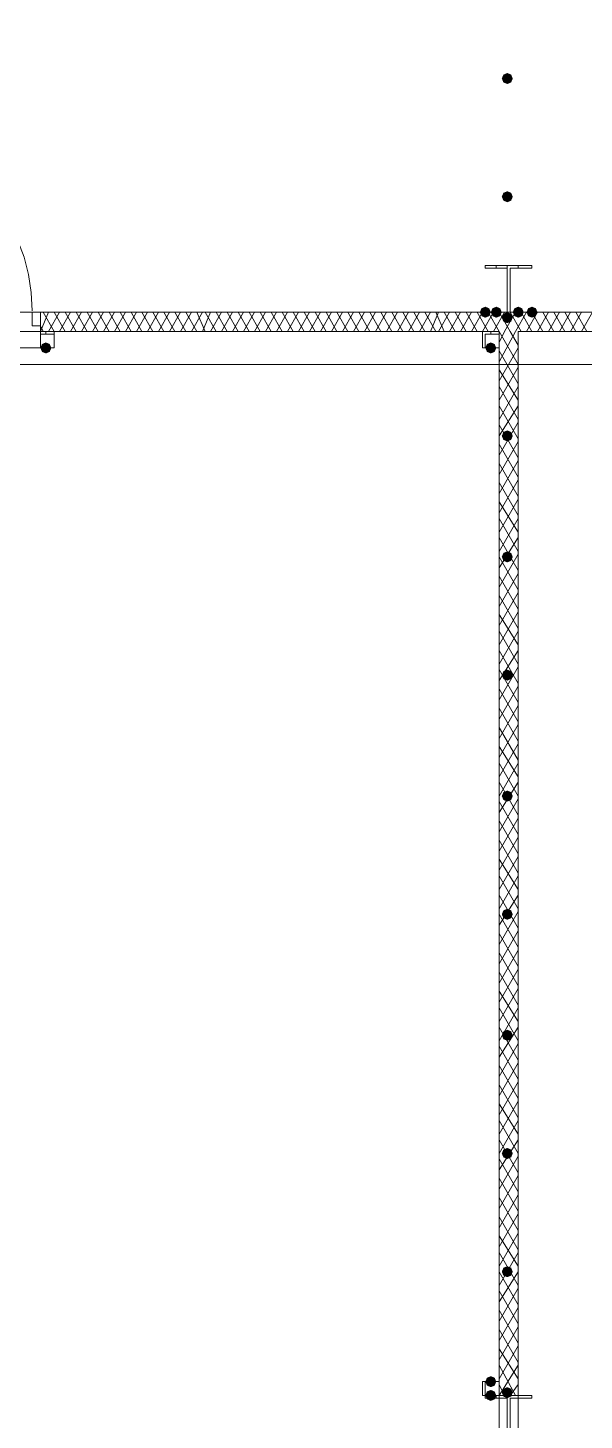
# Model space of a CAD drawing. Header units: millimetres. Extents: x 0 to 420, y 0 to 297.
# Drawn here: x 166.26 to 174.84, y 123.32 to 144.76 of the extents above; entities that cross this region are included whole.
import ezdxf

# ---------------------------------------------------------------- set-up
doc = ezdxf.new("R2010")
doc.units = ezdxf.units.MM

msp = doc.modelspace()

# ---------------------------------------------------------------- hatches: boundary and pattern name
for points in [[(173.736, 143.975667), (173.711129, 143.915871), (173.651333, 143.891), (173.591538, 143.915871), (173.566667, 143.975667), (173.591537, 144.035462), (173.651333, 144.060333), (173.711129, 144.035463)], [(173.736, 142.155333), (173.711129, 142.095537), (173.651333, 142.070667), (173.591538, 142.095537), (173.566667, 142.155333), (173.591537, 142.215129), (173.651333, 142.24), (173.711129, 142.215129)], [(173.397333, 140.377333), (173.372462, 140.317537), (173.312667, 140.292667), (173.252871, 140.317537), (173.228, 140.377333), (173.252871, 140.437129), (173.312667, 140.462), (173.372462, 140.437129)], [(173.566667, 140.377333), (173.541796, 140.317537), (173.482, 140.292667), (173.422204, 140.317537), (173.397333, 140.377333), (173.422204, 140.437129), (173.482, 140.462), (173.541796, 140.437129)], [(173.905333, 140.377333), (173.880462, 140.317537), (173.820667, 140.292667), (173.760871, 140.317537), (173.736, 140.377333), (173.760871, 140.437129), (173.820667, 140.462), (173.880462, 140.437129)], [(174.117, 140.377333), (174.092129, 140.317537), (174.032333, 140.292667), (173.972537, 140.317537), (173.947667, 140.377333), (173.972537, 140.437129), (174.032333, 140.462), (174.092129, 140.437129)], [(173.736, 140.292667), (173.711129, 140.232871), (173.651333, 140.208), (173.591538, 140.232871), (173.566667, 140.292667), (173.591537, 140.352462), (173.651333, 140.377333), (173.711129, 140.352463)], [(166.624, 139.827), (166.599129, 139.767204), (166.539333, 139.742333), (166.479537, 139.767204), (166.454667, 139.827), (166.479537, 139.886796), (166.539333, 139.911667), (166.599129, 139.886796)], [(173.482, 139.827), (173.457129, 139.767204), (173.397333, 139.742333), (173.337538, 139.767204), (173.312667, 139.827), (173.337537, 139.886796), (173.397333, 139.911667), (173.457129, 139.886796)], [(173.736, 138.472333), (173.711129, 138.412537), (173.651333, 138.387667), (173.591538, 138.412537), (173.566667, 138.472333), (173.591537, 138.532129), (173.651333, 138.557), (173.711129, 138.532129)], [(173.736, 136.609667), (173.711129, 136.549871), (173.651333, 136.525), (173.591538, 136.549871), (173.566667, 136.609667), (173.591537, 136.669462), (173.651333, 136.694333), (173.711129, 136.669463)], [(173.736, 134.789333), (173.711129, 134.729537), (173.651333, 134.704667), (173.591538, 134.729537), (173.566667, 134.789333), (173.591537, 134.849129), (173.651333, 134.874), (173.711129, 134.849129)], [(173.736, 132.926667), (173.711129, 132.866871), (173.651333, 132.842), (173.591538, 132.866871), (173.566667, 132.926667), (173.591537, 132.986462), (173.651333, 133.011333), (173.711129, 132.986463)], [(173.736, 131.106333), (173.711129, 131.046538), (173.651333, 131.021667), (173.591538, 131.046538), (173.566667, 131.106333), (173.591537, 131.166129), (173.651333, 131.191), (173.711129, 131.166129)], [(173.736, 129.243667), (173.711129, 129.183871), (173.651333, 129.159), (173.591538, 129.183871), (173.566667, 129.243667), (173.591537, 129.303462), (173.651333, 129.328333), (173.711129, 129.303463)], [(173.736, 127.423333), (173.711129, 127.363538), (173.651333, 127.338667), (173.591538, 127.363538), (173.566667, 127.423333), (173.591537, 127.483129), (173.651333, 127.508), (173.711129, 127.483129)], [(173.736, 125.603), (173.711129, 125.543204), (173.651333, 125.518333), (173.591538, 125.543204), (173.566667, 125.603), (173.591537, 125.662796), (173.651333, 125.687667), (173.711129, 125.662796)], [(173.482, 123.909667), (173.457129, 123.849871), (173.397333, 123.825), (173.337538, 123.849871), (173.312667, 123.909667), (173.337537, 123.969462), (173.397333, 123.994333), (173.457129, 123.969463)], [(173.482, 123.698), (173.457129, 123.638204), (173.397333, 123.613333), (173.337538, 123.638204), (173.312667, 123.698), (173.337537, 123.757796), (173.397333, 123.782667), (173.457129, 123.757796)], [(173.736, 123.740333), (173.711129, 123.680538), (173.651333, 123.655667), (173.591538, 123.680538), (173.566667, 123.740333), (173.591537, 123.800129), (173.651333, 123.825), (173.711129, 123.800129)]]:
    msp.add_hatch(color=7).paths.add_polyline_path(points, flags=0)

# ---------------------------------------------------------------- linework, layer by layer
at = {"color": 5, "lineweight": 0}
msp.add_lwpolyline([(124.290668, 139.572999), (235.669667, 139.572999), (242.146667, 139.572999), (242.146667, 143.086666), (261.831667, 143.086666), (261.831667, 139.572999), (374.607667, 139.572999), (379.857, 139.572999), (379.857, 188.467999), (268.224001, 188.467999), (261.958667, 188.467999), (261.958667, 184.869666)], dxfattribs=at)
at = {"color": 8, "lineweight": 0}
msp.add_lwpolyline([(122.131667, 187.452), (122.131667, 140.377333), (243.586, 140.377333), (243.586, 187.452)], close=True, dxfattribs=at)
at = {"color": 7, "lineweight": 0}
for points in [[(166.327667, 140.3985), (166.313351, 140.682009), (166.271333, 140.957327), (166.203007, 141.223061), (166.109766, 141.477818), (165.993004, 141.720204), (165.854114, 141.948824), (165.694491, 142.162286), (165.515528, 142.359195), (165.318619, 142.538158), (165.105157, 142.697781), (164.876537, 142.83667), (164.634151, 142.953432), (164.379395, 143.046674), (164.11366, 143.115), (163.838342, 143.157018), (163.554833, 143.171333)], [(173.312667, 141.097), (173.312667, 141.054667)], [(173.482, 141.097), (173.482, 141.054667)], [(173.651333, 141.097), (173.651333, 140.377333)], [(173.820667, 141.097), (173.820667, 141.054667)], [(174.032333, 141.097), (174.032333, 141.054667)], [(166.454667, 140.081), (166.581667, 140.377333)], [(166.454667, 140.377333), (166.454667, 140.165667), (166.454667, 140.081)], [(166.454667, 140.081), (166.454667, 140.165667), (166.454667, 140.377333), (166.454667, 140.165667)], [(180.890333, 140.377333), (166.454667, 140.377333)], [(166.666333, 140.081), (166.497, 140.377333)], [(166.581667, 140.081), (166.751, 140.377333)], [(166.835667, 140.081), (166.666333, 140.377333)], [(166.751, 140.081), (166.920333, 140.377333)], [(167.005, 140.081), (166.835667, 140.377333)], [(166.920333, 140.081), (167.089667, 140.377333)], [(167.174333, 140.081), (167.005, 140.377333)], [(167.089667, 140.081), (167.259, 140.377333)], [(167.343667, 140.081), (167.174333, 140.377333)], [(167.259, 140.081), (167.428333, 140.377333)], [(167.513, 140.081), (167.343667, 140.377333)], [(167.428333, 140.081), (167.597667, 140.377333)], [(167.682333, 140.081), (167.513, 140.377333)], [(167.597667, 140.081), (167.767, 140.377333)], [(167.851667, 140.081), (167.682333, 140.377333)], [(167.767, 140.081), (167.936333, 140.377333)], [(168.021, 140.081), (167.851667, 140.377333)], [(167.936333, 140.081), (168.105667, 140.377333)], [(168.190333, 140.081), (168.021, 140.377333)], [(168.105667, 140.081), (168.275, 140.377333)], [(168.359667, 140.081), (168.190333, 140.377333)], [(168.275, 140.081), (168.444333, 140.377333)], [(168.529, 140.081), (168.359667, 140.377333)], [(168.444333, 140.081), (168.613667, 140.377333)], [(168.698333, 140.081), (168.529, 140.377333)], [(168.613667, 140.081), (168.783, 140.377333)], [(168.867667, 140.081), (168.698333, 140.377333)], [(168.783, 140.081), (168.952333, 140.377333)], [(168.994667, 140.081), (168.867667, 140.377333)], [(168.952333, 140.081), (169.079333, 140.377333)], [(169.164, 140.081), (168.994667, 140.377333)], [(169.079333, 140.081), (169.248667, 140.377333)], [(169.333333, 140.081), (169.164, 140.377333)], [(169.248667, 140.081), (169.418, 140.377333)], [(169.502667, 140.081), (169.333333, 140.377333)], [(169.418, 140.081), (169.587333, 140.377333)], [(169.672, 140.081), (169.502667, 140.377333)], [(169.587333, 140.081), (169.756667, 140.377333)], [(169.841333, 140.081), (169.672, 140.377333)], [(169.756667, 140.081), (169.926, 140.377333)], [(170.010667, 140.081), (169.841333, 140.377333)], [(169.926, 140.081), (170.095333, 140.377333)], [(170.18, 140.081), (170.010667, 140.377333)], [(170.095333, 140.081), (170.264667, 140.377333)], [(170.349333, 140.081), (170.18, 140.377333)], [(170.264667, 140.081), (170.434, 140.377333)], [(170.518667, 140.081), (170.349333, 140.377333)], [(170.434, 140.081), (170.603333, 140.377333)], [(170.688, 140.081), (170.518667, 140.377333)], [(170.603333, 140.081), (170.772667, 140.377333)], [(170.857333, 140.081), (170.688, 140.377333)], [(170.772667, 140.081), (170.942, 140.377333)], [(171.026667, 140.081), (170.857333, 140.377333)], [(170.942, 140.081), (171.111333, 140.377333)], [(171.196, 140.081), (171.026667, 140.377333)], [(171.111333, 140.081), (171.280667, 140.377333)], [(171.365333, 140.081), (171.196, 140.377333)], [(171.280667, 140.081), (171.45, 140.377333)], [(171.534667, 140.081), (171.365333, 140.377333)], [(171.45, 140.081), (171.619333, 140.377333)], [(171.704, 140.081), (171.534667, 140.377333)], [(171.619333, 140.081), (171.788667, 140.377333)], [(171.873333, 140.081), (171.704, 140.377333)], [(171.788667, 140.081), (171.958, 140.377333)], [(172.042667, 140.081), (171.873333, 140.377333)], [(171.958, 140.081), (172.127333, 140.377333)], [(172.212, 140.081), (172.042667, 140.377333)], [(172.127333, 140.081), (172.296667, 140.377333)], [(172.381333, 140.081), (172.212, 140.377333)], [(172.296667, 140.081), (172.466, 140.377333)], [(172.550667, 140.081), (172.381333, 140.377333)], [(172.466, 140.081), (172.593, 140.377333)], [(172.677667, 140.081), (172.550667, 140.377333)], [(172.593, 140.081), (172.762333, 140.377333)], [(172.847, 140.081), (172.677667, 140.377333)], [(172.762333, 140.081), (172.931667, 140.377333)], [(173.016333, 140.081), (172.847, 140.377333)], [(172.931667, 140.081), (173.101, 140.377333)], [(173.185667, 140.081), (173.016333, 140.377333)], [(173.101, 140.081), (173.270333, 140.377333)], [(173.355, 140.081), (173.185667, 140.377333)], [(173.270333, 140.081), (173.439667, 140.377333)], [(173.524333, 140.081), (173.355, 140.377333)], [(173.439667, 140.081), (173.609, 140.377333)], [(173.693667, 140.081), (173.524333, 140.377333)], [(173.609, 140.081), (173.778333, 140.377333)], [(173.863, 140.081), (173.693667, 140.377333)], [(173.778333, 140.081), (173.947667, 140.377333)], [(174.032333, 140.081), (173.863, 140.377333)], [(173.947667, 140.081), (174.117, 140.377333)], [(174.201667, 140.081), (174.032333, 140.377333)], [(174.117, 140.081), (174.286333, 140.377333)], [(174.371, 140.081), (174.201667, 140.377333)], [(174.286333, 140.081), (174.455667, 140.377333)], [(174.540333, 140.081), (174.371, 140.377333)], [(174.455667, 140.081), (174.625, 140.377333)], [(174.709667, 140.081), (174.540333, 140.377333)], [(174.625, 140.081), (174.794333, 140.377333)], [(174.879, 140.081), (174.709667, 140.377333)], [(174.794333, 140.081), (174.963667, 140.377333)], [(164.973, 140.081), (166.454667, 140.081), (166.454667, 139.954)], [(166.497, 140.081), (166.454667, 140.165667)], [(166.454667, 140.081), (173.524333, 140.081)], [(166.539333, 140.081), (166.539333, 140.038667)], [(173.397333, 140.081), (173.397333, 140.038667)], [(173.524333, 139.911667), (173.609, 140.081)], [(173.524333, 139.615333), (173.778333, 140.081)], [(173.820667, 139.573), (173.524333, 140.081)], [(173.524333, 140.081), (173.524333, 123.698), (173.820667, 123.698), (173.820667, 140.081)], [(173.820667, 139.869333), (173.693667, 140.081)], [(173.820667, 140.081), (180.890333, 140.081)], [(166.454667, 139.954), (166.454667, 139.827), (164.973, 139.827)], [(173.524333, 139.319), (173.820667, 139.827)], [(173.820667, 139.276667), (173.524333, 139.784667)], [(173.524333, 139.022667), (173.820667, 139.530667)], [(173.820667, 139.022667), (173.524333, 139.488333)], [(173.524333, 138.726333), (173.820667, 139.234333)], [(173.820667, 138.726333), (173.524333, 139.234333)], [(173.524333, 138.472333), (173.820667, 138.938)], [(173.820667, 138.43), (173.524333, 138.938)], [(173.524333, 138.176), (173.820667, 138.684)], [(173.820667, 138.133667), (173.524333, 138.641667)], [(173.524333, 137.879667), (173.820667, 138.387667)], [(173.820667, 137.837333), (173.524333, 138.345333)], [(173.524333, 137.583333), (173.820667, 138.091333)], [(173.820667, 137.541), (173.524333, 138.049)], [(173.524333, 137.287), (173.820667, 137.795)], [(173.820667, 137.244667), (173.524333, 137.752667)], [(173.524333, 136.990667), (173.820667, 137.498667)], [(173.820667, 136.990667), (173.524333, 137.456333)], [(173.524333, 136.694333), (173.820667, 137.202333)], [(173.820667, 136.694333), (173.524333, 137.202333)], [(173.524333, 136.440333), (173.820667, 136.906)], [(173.820667, 136.398), (173.524333, 136.906)], [(173.524333, 136.144), (173.820667, 136.652)], [(173.820667, 136.101667), (173.524333, 136.609667)], [(173.524333, 135.847667), (173.820667, 136.355667)], [(173.820667, 135.805333), (173.524333, 136.313333)], [(173.524333, 135.551333), (173.820667, 136.059333)], [(173.820667, 135.509), (173.524333, 136.017)], [(173.524333, 135.255), (173.820667, 135.763)], [(173.820667, 135.255), (173.524333, 135.720667)], [(173.524333, 134.958667), (173.820667, 135.466667)], [(173.820667, 134.958667), (173.524333, 135.466667)], [(173.524333, 134.704667), (173.820667, 135.170333)], [(173.820667, 134.662333), (173.524333, 135.170333)], [(173.524333, 134.408333), (173.820667, 134.916333)], [(173.820667, 134.366), (173.524333, 134.874)], [(173.524333, 134.112), (173.820667, 134.62)], [(173.820667, 134.069667), (173.524333, 134.577667)], [(173.524333, 133.815667), (173.820667, 134.323667)], [(173.820667, 133.773333), (173.524333, 134.281333)], [(173.524333, 133.519333), (173.820667, 134.027333)], [(173.820667, 133.477), (173.524333, 133.985)], [(173.524333, 133.223), (173.820667, 133.731)], [(173.820667, 133.223), (173.524333, 133.688667)], [(173.524333, 132.926667), (173.820667, 133.434667)], [(173.820667, 132.926667), (173.524333, 133.434667)], [(173.524333, 132.672667), (173.820667, 133.138333)], [(173.820667, 132.630333), (173.524333, 133.138333)], [(173.524333, 132.376333), (173.820667, 132.884333)], [(173.820667, 132.334), (173.524333, 132.842)], [(173.524333, 132.08), (173.820667, 132.588)], [(173.820667, 132.037667), (173.524333, 132.545667)], [(173.524333, 131.783667), (173.820667, 132.291667)], [(173.820667, 131.741333), (173.524333, 132.249333)], [(173.524333, 131.487333), (173.820667, 131.995333)], [(173.820667, 131.487333), (173.524333, 131.953)], [(173.524333, 131.191), (173.820667, 131.699)], [(173.820667, 131.191), (173.524333, 131.699)], [(173.524333, 130.937), (173.820667, 131.402667)], [(173.820667, 130.894667), (173.524333, 131.402667)], [(173.524333, 130.640667), (173.820667, 131.148667)], [(173.820667, 130.598333), (173.524333, 131.106333)], [(173.524333, 130.344333), (173.820667, 130.852333)], [(173.820667, 130.302), (173.524333, 130.81)], [(173.524333, 130.048), (173.820667, 130.556)], [(173.820667, 130.005667), (173.524333, 130.513667)], [(173.524333, 129.751667), (173.820667, 130.259667)], [(173.820667, 129.709333), (173.524333, 130.217333)], [(173.524333, 129.455333), (173.820667, 129.963333)], [(173.820667, 129.455333), (173.524333, 129.921)], [(173.524333, 129.159), (173.820667, 129.667)], [(173.820667, 129.159), (173.524333, 129.667)], [(173.524333, 128.905), (173.820667, 129.370667)], [(173.820667, 128.862667), (173.524333, 129.370667)], [(173.524333, 128.608667), (173.820667, 129.116667)], [(173.820667, 128.566333), (173.524333, 129.074333)], [(173.524333, 128.312333), (173.820667, 128.820333)], [(173.820667, 128.27), (173.524333, 128.778)], [(173.524333, 128.016), (173.820667, 128.524)], [(173.820667, 127.973667), (173.524333, 128.481667)], [(173.524333, 127.719667), (173.820667, 128.227667)], [(173.820667, 127.719667), (173.524333, 128.185333)], [(173.524333, 127.423333), (173.820667, 127.931333)], [(173.820667, 127.423333), (173.524333, 127.931333)], [(173.524333, 127.169333), (173.820667, 127.635)], [(173.820667, 127.127), (173.524333, 127.635)], [(173.524333, 126.873), (173.820667, 127.381)], [(173.820667, 126.830667), (173.524333, 127.338667)], [(173.524333, 126.576667), (173.820667, 127.084667)], [(173.820667, 126.534333), (173.524333, 127.042333)], [(173.524333, 126.280333), (173.820667, 126.788333)], [(173.820667, 126.238), (173.524333, 126.746)], [(173.524333, 125.984), (173.820667, 126.492)], [(173.820667, 125.941667), (173.524333, 126.449667)], [(173.524333, 125.687667), (173.820667, 126.195667)], [(173.820667, 125.687667), (173.524333, 126.153333)], [(173.524333, 125.391333), (173.820667, 125.899333)], [(173.820667, 125.391333), (173.524333, 125.899333)], [(173.524333, 125.137333), (173.820667, 125.603)], [(173.820667, 125.095), (173.524333, 125.603)], [(173.524333, 124.841), (173.820667, 125.349)], [(173.820667, 124.798667), (173.524333, 125.306667)], [(173.524333, 124.544667), (173.820667, 125.052667)], [(173.820667, 124.502333), (173.524333, 125.010333)], [(173.524333, 124.248333), (173.820667, 124.756333)], [(173.820667, 124.206), (173.524333, 124.714)], [(173.524333, 123.952), (173.820667, 124.46)], [(173.820667, 123.952), (173.524333, 124.417667)], [(173.524333, 123.698), (173.820667, 124.163667)], [(173.778333, 123.698), (173.524333, 124.163667)], [(173.609, 123.698), (173.524333, 123.867333)], [(173.693667, 123.698), (173.820667, 123.867333)], [(173.312667, 123.655667), (173.312667, 123.698)], [(173.482, 123.655667), (173.482, 123.698)], [(173.651333, 122.978333), (173.651333, 123.698)], [(173.820667, 123.655667), (173.820667, 123.698)], [(174.032333, 123.655667), (174.032333, 123.698)]]:
    msp.add_lwpolyline(points, dxfattribs=at)
for points in [[(174.032333, 141.097), (173.312667, 141.097), (173.312667, 141.054667), (173.651333, 141.054667), (173.651333, 140.377333), (173.312667, 140.377333), (174.032333, 140.377333), (173.693667, 140.377333), (173.693667, 141.054667), (174.032333, 141.054667)], [(166.327667, 140.165667), (166.327667, 140.250333), (166.327667, 140.377333), (166.454667, 140.377333), (166.454667, 140.165667)], [(166.454667, 140.081), (166.666333, 140.081), (166.666333, 139.827), (166.454667, 139.827)], [(166.454667, 140.038667), (166.454667, 139.827), (166.666333, 139.827), (166.666333, 140.038667)], [(173.524333, 140.081), (173.270333, 140.081), (173.270333, 139.827), (173.524333, 139.827)], [(173.524333, 140.038667), (173.524333, 139.827), (173.312667, 139.827), (173.312667, 140.038667)], [(173.524333, 123.909667), (173.312667, 123.909667), (173.312667, 123.698), (173.524333, 123.698), (173.524333, 123.909667), (173.270333, 123.909667), (173.270333, 123.698), (173.524333, 123.698)], [(174.032333, 122.978333), (173.312667, 122.978333), (173.312667, 123.020667), (173.651333, 123.020667), (173.651333, 123.655667), (173.312667, 123.655667), (173.312667, 123.698), (174.032333, 123.698), (174.032333, 123.655667), (173.693667, 123.655667), (173.693667, 123.020667), (174.032333, 123.020667)]]:
    msp.add_lwpolyline(points, close=True, dxfattribs=at)
at = {"color": 43, "lineweight": 0}
for points in [[(173.524333, 140.081), (156.421667, 140.081), (156.421667, 105.579333), (173.524333, 105.579333)], [(190.923333, 140.081), (173.820667, 140.081), (173.820667, 105.579333), (190.923333, 105.579333)]]:
    msp.add_lwpolyline(points, close=True, dxfattribs=at)

doc.saveas('drawing.dxf')
